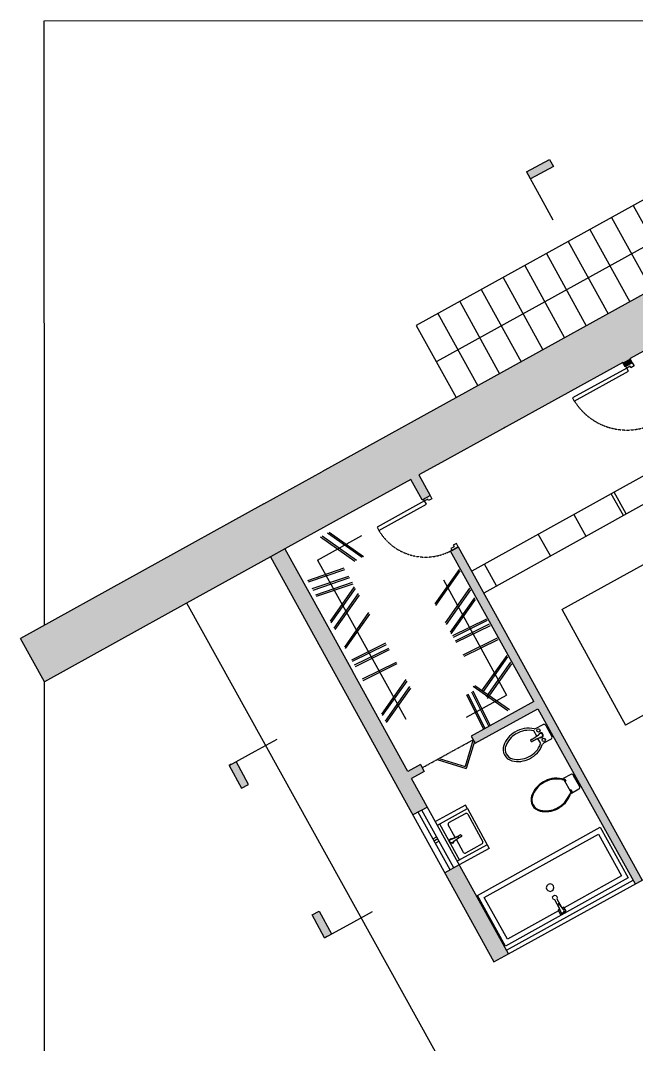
# Model space of a CAD drawing. Header units: millimetres. Extents: x 3565 to 7094, y -499 to 4123.
# Drawn here: x 3565 to 4312, y 2831 to 4071 of the extents above; entities that cross this region are included whole.
import ezdxf

# ---------------------------------------------------------------- set-up
doc = ezdxf.new("R2010")
doc.units = ezdxf.units.MM
doc.linetypes.add('ACAD_ISO02W100', pattern=[15, 12, -3])
doc.linetypes.add('HIDDEN', pattern=[0.375, 0.25, -0.125])
for name, color, linetype in [('A-DOOR-FULL', 3, 'Continuous'), ('A-FLOOR-STRS', 3, 'Continuous'), ('A-FURN', 9, 'Continuous'), ('A-GLAZ-FULL', 4, 'Continuous'), ('A-WALL-FULL-EXTR', 1, 'Continuous'), ('A-WALL-FULL-INTR', 2, 'Continuous'), ('campiture muri sezionati', 253, 'Continuous'), ('QUOTE', 5, 'Continuous'), ('TRATTEGGI SOTTILI', 253, 'Continuous')]:
    doc.layers.add(name, color=color, linetype=linetype)

msp = doc.modelspace()

# ---------------------------------------------------------------- hatches: boundary and pattern name
at = {"layer": 'campiture muri sezionati'}
h = msp.add_hatch(color=256, dxfattribs=at)
h.dxf.hatch_style = 1
h.paths.add_polyline_path([(4662.8, 3928.7), (4549.1, 3865.8), (3930.4, 3524.2), (3860.4, 3485.5), (3565.5, 3322.7), (3594.5, 3270.2), (3766.6, 3365.2), (3868.2, 3421.4), (3868.3, 3421.3), (3885.8, 3431), (3959.4, 3471.7), (4070.8, 3533.2), (4294.9, 3656.6), (4294.9, 3656.6), (4303.7, 3661.4), (4439.9, 3736.4), (4439.9, 3736.5), (4447.7, 3740.8), (4578.5, 3812.7), (4636.2, 3844.6), (4644.9, 3849.5), (4649.3, 3851.9), (4692.3, 3875.5)])
h = msp.add_hatch(color=256, dxfattribs=at)
h.dxf.hatch_style = 1
h.paths.add_polyline_path([(4303.7, 3661.4), (4294.9, 3656.6), (4297.6, 3651.8), (4297.7, 3651.6), (4298.6, 3652.1), (4298.6, 3652.1), (4306.4, 3656.4)])
h = msp.add_hatch(color=256, dxfattribs=at)
h.dxf.hatch_style = 1
h.paths.add_polyline_path([(4047.9, 3520.5), (4038.2, 3515.2), (4052.1, 3490.3), (4061.6, 3495.7)])
h = msp.add_hatch(color=256, dxfattribs=at)
h.dxf.hatch_style = 1
h.paths.add_polyline_path([(4095.7, 3433.7), (4086.4, 3428.5), (4187.3, 3246.5), (4111.4, 3204.5), (4116.3, 3195.9), (4192, 3237.6), (4309.8, 3025.5), (4318.5, 3030.3)])
h = msp.add_hatch(color=256, dxfattribs=at)
h.dxf.hatch_style = 1
h.paths.add_polyline_path([(3885.8, 3431), (3868.3, 3421.3), (4040.7, 3108.9), (4058.2, 3118.6), (4039.2, 3153.1), (4054.5, 3161.5), (4049.8, 3170), (4034.5, 3161.5), (3967.9, 3282.2), (3929.2, 3352.3)])
h = msp.add_hatch(color=256, dxfattribs=at)
h.dxf.hatch_style = 1
h.paths.add_polyline_path([(4096.9, 3048.6), (4079.4, 3038.9), (4138.9, 2931.2), (4156.4, 2940.8)])
at = {"layer": 'QUOTE'}
h = msp.add_hatch(color=256, dxfattribs=at)
h.dxf.hatch_style = 1
h.paths.add_polyline_path([(4183.1, 3878.9), (4179.9, 3884.8), (4178.4, 3887.4), (4206.2, 3902.5), (4210.8, 3894)])
h = msp.add_hatch(color=256, dxfattribs=at)
h.dxf.hatch_style = 1
h.paths.add_polyline_path([(3826.7, 3173.7), (3820.8, 3170.5), (3818.2, 3169), (3833.3, 3141.3), (3841.7, 3146)])
h = msp.add_hatch(color=256, dxfattribs=at)
h.dxf.hatch_style = 1
h.paths.add_polyline_path([(3942.3, 2965), (3936.5, 2961.8), (3933.8, 2960.4), (3918.8, 2988.1), (3927.2, 2992.7)])

# ---------------------------------------------------------------- linework, layer by layer
at = {"layer": 'A-DOOR-FULL', "linetype": 'ACAD_ISO02W100', "ltscale": 0.1}
msp.add_line((4051.8, 3166.1), (4113.9, 3200.2), dxfattribs=at)
at = {"layer": 'A-DOOR-FULL'}
for p, q in [((4113.9, 3200.2), (4103.9, 3167.8)), ((4115.2, 3197.8), (4105.2, 3165.3))]:
    msp.add_line(p, q, dxfattribs=at)
for points in [[(4299.8, 3649.9), (4298.6, 3652.1), (4306.4, 3656.4), (4308.6, 3652.5), (4304.7, 3650.3), (4303.7, 3652.1), (4299.8, 3649.9)], [(4236.2, 3609.8), (4301.9, 3646), (4299.8, 3649.9), (4234.1, 3613.7), (4236.2, 3609.8)], [(4054.9, 3489.1), (4053.7, 3491.3), (4061.6, 3495.6), (4063.7, 3491.7), (4059.8, 3489.5), (4058.8, 3491.2), (4054.9, 3489.1)], [(3999.5, 3453.4), (4057, 3485.1), (4054.9, 3489.1), (3997.3, 3457.4), (3999.5, 3453.4)], [(4086.6, 3431.5), (4087.8, 3429.3), (4095.7, 3433.7), (4093.6, 3437.6), (4089.6, 3435.5), (4090.6, 3433.7), (4086.6, 3431.5)], [(4070, 3176.1), (4105.2, 3165.3)], [(4072.5, 3177.5), (4103.9, 3167.8)]]:
    msp.add_lwpolyline(points, dxfattribs=at)
at = {"layer": 'A-DOOR-FULL', "linetype": 'HIDDEN'}
for centre, radius, start, end in [((4299.8, 3649.9), 75, 212.2632, 299.7041), ((4056, 3486.6), 65.5, 210.3876, 299.1084)]:
    msp.add_arc(centre, radius, start, end, dxfattribs=at)
at = {"layer": 'A-FLOOR-STRS'}
for p, q in [((4571.3, 3992.3), (4044.8, 3701.6)), ((4307.5, 3846.6), (4355.8, 3759.1)), ((4281.2, 3832.1), (4329.5, 3744.6)), ((4254.9, 3817.6), (4303.3, 3730.1)), ((4228.7, 3803.1), (4277, 3715.6)), ((4202.4, 3788.6), (4250.7, 3701.1)), ((4176.1, 3774.1), (4224.5, 3686.6)), ((4149.9, 3759.6), (4198.2, 3672.1)), ((4123.6, 3745.1), (4171.9, 3657.6)), ((4097.4, 3730.6), (4145.7, 3643.1)), ((4071.1, 3716.1), (4119.4, 3628.6)), ((4044.8, 3701.6), (4093.3, 3614.2))]:
    msp.add_line(p, q, dxfattribs=at)
at = {"layer": 'A-FURN'}
for p, q in [((4358.5, 3540.8), (4112.1, 3404.1)), ((4126.9, 3378), (4373.1, 3514.6)), ((4220.9, 3357.9), (4404, 3458.6)), ((3925.2, 3417.3), (3979, 3447.2)), ((3930.7, 3446.7), (3972.5, 3417.3)), ((3937.3, 3450.3), (3979.1, 3420.9)), ((3939.2, 3451.5), (3981, 3422)), ((3928.9, 3445.6), (3970.6, 3416.2)), ((3925.2, 3417.3), (4032, 3224.9)), ((3913.3, 3392.9), (3957.6, 3408)), ((3914.3, 3391.2), (3958.5, 3406.3)), ((3918.8, 3383.1), (3963.1, 3398.2)), ((3919.8, 3381.3), (3964.2, 3396.5)), ((4067.6, 3364.4), (4097, 3406.2)), ((4068.7, 3362.5), (4098.1, 3404.3)), ((3923.1, 3375.5), (3967.5, 3390.6)), ((3924, 3373.7), (3968.3, 3388.8)), ((3940.8, 3343.5), (3970.2, 3385.2)), ((4077.7, 3393.6), (4154.1, 3254.2)), ((3941.9, 3341.6), (3971.3, 3383.3)), ((3945.4, 3335.2), (3974.8, 3376.9)), ((3946.5, 3333.3), (3975.9, 3375)), ((4080.3, 3341.6), (4109.7, 3383.4)), ((4081.3, 3339.7), (4110.7, 3381.5)), ((4086.2, 3330.1), (4115.6, 3371.9)), ((4087.2, 3328.2), (4116.6, 3370)), ((3958.1, 3312.3), (3987.5, 3354.1)), ((3959.1, 3310.4), (3988.5, 3352.2)), ((4221.2, 3358.1), (4298.3, 3217.9)), ((4088.9, 3326.1), (4130.2, 3346.4)), ((4089.8, 3324.4), (4131.1, 3344.7)), ((4092.3, 3319.9), (4133.6, 3340.3)), ((4093.3, 3318.2), (4134.6, 3338.5)), ((4101.7, 3302.9), (4143, 3323.3)), ((3966.7, 3296.8), (4008, 3317.2)), ((3967.6, 3295.1), (4008.9, 3315.5)), ((3970.1, 3290.6), (4011.4, 3311)), ((4102.7, 3301.2), (4144, 3321.5)), ((4481.1, 3318.5), (4298, 3217.8)), ((3971.1, 3288.9), (4012.4, 3309.3)), ((4125.2, 3260.4), (4154.7, 3302.2)), ((4126.3, 3258.6), (4155.8, 3300.3)), ((3979.6, 3273.6), (4020.8, 3294)), ((3980.5, 3271.9), (4021.8, 3292.3)), ((4129.9, 3251.9), (4159.4, 3293.8)), ((4131, 3250.1), (4160.5, 3291.8)), ((4003, 3231.1), (4032.5, 3273)), ((4004.1, 3229.3), (4033.6, 3271.1)), ((4007.7, 3222.6), (4037.2, 3264.5)), ((4008.9, 3220.8), (4038.3, 3262.6)), ((4113.9, 3264.8), (4155.7, 3235.4)), ((4115.8, 3265.9), (4157.6, 3236.5)), ((4105.5, 3254.8), (4125.9, 3213.5)), ((4105.8, 3227.4), (4154.1, 3254.2)), ((4107.3, 3255.7), (4127.6, 3214.5)), ((4111.7, 3258.2), (4132.1, 3216.9)), ((4113.4, 3259.2), (4133.8, 3217.9)), ((4189.4, 3213.5), (4198.5, 3218.4)), ((4201.7, 3217.5), (4209, 3203.9)), ((4208, 3200.7), (4199, 3195.8)), ((4231.9, 3158.1), (4222.9, 3153)), ((4222.9, 3153), (4232.7, 3135.4)), ((4223.3, 3152.1), (4224.7, 3152.9)), ((4223.3, 3152.1), (4224.8, 3149.5)), ((4224.7, 3152.9), (4226.1, 3150.3)), ((4224.8, 3149.5), (4226.1, 3150.3)), ((4235.4, 3156.6), (4235.1, 3157.1)), ((4242.3, 3144.2), (4235.4, 3156.6)), ((4230.7, 3138.9), (4232, 3139.7)), ((4232, 3139.7), (4233.5, 3137)), ((4232.2, 3136.3), (4233.5, 3137)), ((4232.7, 3135.4), (4241.7, 3140.5)), ((4242.6, 3143.7), (4242.3, 3144.2)), ((4070.4, 3096.7), (4106.8, 3116.7)), ((4106.8, 3116.7), (4130.7, 3072.8)), ((4084.4, 3099.7), (4104.5, 3110.8)), ((4107.2, 3110), (4125.4, 3076.6)), ((4072.9, 3098.1), (4097, 3054.2)), ((4092.1, 3081.6), (4083.6, 3097)), ((4101.9, 3063.7), (4093.4, 3079.2)), ((4124.6, 3073.9), (4104.6, 3062.9)), ((4130.7, 3072.8), (4094.5, 3052.9)), ((4204.7, 3024.9), (4203, 3023.3)), ((4206.9, 3025.5), (4204.7, 3024.9)), ((4209.2, 3024.9), (4206.9, 3025.5)), ((4210.8, 3023.1), (4209.2, 3024.9)), ((4203, 3023.3), (4202.3, 3021)), ((4202.3, 3021), (4202.9, 3018.7)), ((4202.9, 3018.7), (4204.4, 3017.2)), ((4205.7, 3016.7), (4204.4, 3017.2)), ((4205.7, 3016.7), (4206.9, 3016.4)), ((4206.9, 3016.4), (4209, 3017)), ((4209, 3017), (4210.7, 3018.6)), ((4210.7, 3018.6), (4211.4, 3020.9)), ((4211.4, 3020.9), (4210.8, 3023.1)), ((4210.8, 3011.2), (4212.4, 3011.9)), ((4212.4, 3011.9), (4214, 3011.5)), ((4209.9, 3009.9), (4210.8, 3011.2)), ((4210, 3008.2), (4209.9, 3009.9)), ((4211, 3006.9), (4210, 3008.2)), ((4212.5, 3006.3), (4211, 3006.9)), ((4218.3, 2995.9), (4212.5, 3006.3)), ((4214, 3011.5), (4215.2, 3010.2)), ((4215.4, 3008.6), (4215, 3007.7)), ((4215, 3007.7), (4220.7, 2997.3)), ((4215.2, 3010.2), (4215.4, 3008.6)), ((4218.7, 2994.9), (4216.5, 2993.7)), ((4216.5, 2993.7), (4219.3, 2988.7)), ((4226.3, 2992.5), (4219.3, 2988.7)), ((4223.5, 2997.6), (4221.4, 2996.4)), ((4226.3, 2992.5), (4223.5, 2997.6))]:
    msp.add_line(p, q, dxfattribs=at)
at = {"layer": 'A-FURN', "ltscale": 0.1}
for p, q in [((4190.7, 3204.3), (4187.2, 3210.8)), ((4195.5, 3195.4), (4192.1, 3201.7)), ((4193.8, 3206.7), (4193.3, 3206.1)), ((4094.8, 3115.8), (4068, 3101)), ((4104.4, 3121), (4094.8, 3115.8)), ((4106.8, 3116.6), (4104.4, 3121)), ((4089.4, 3076.3), (4089.9, 3076.9)), ((4133, 3068.4), (4096.9, 3048.6)), ((4130.6, 3072.8), (4133, 3068.4))]:
    msp.add_line(p, q, dxfattribs=at)
at = {"layer": 'A-FURN', "ltscale": 4}
for p, q in [((4183.6, 3199.7), (4183.6, 3199.8)), ((4183.6, 3199.8), (4183.7, 3199.8)), ((4183.6, 3199.7), (4183.6, 3199.7)), ((4183.7, 3199.8), (4183.8, 3199.9)), ((4183.7, 3199.8), (4183.7, 3199.8)), ((4183.7, 3199.8), (4183.7, 3199.8)), ((4183.7, 3199.8), (4183.7, 3199.8)), ((4183.8, 3199.9), (4183.8, 3200)), ((4183.8, 3200), (4183.9, 3200)), ((4183.8, 3199.9), (4183.8, 3199.9)), ((4183.8, 3199.9), (4183.8, 3199.9)), ((4183.8, 3199.9), (4183.8, 3199.9)), ((4183.9, 3200), (4184, 3200.1)), ((4183.9, 3200), (4183.9, 3200)), ((4183.9, 3200), (4183.9, 3200)), ((4183.9, 3200), (4183.9, 3200)), ((4184, 3200.1), (4184, 3200.1)), ((4184, 3200.1), (4184, 3200.1)), ((4184, 3200.1), (4184, 3200.1)), ((4184, 3200.1), (4184.1, 3200.1)), ((4184.1, 3200.1), (4184.1, 3200.2)), ((4184.1, 3200.2), (4184.2, 3200.2)), ((4184.2, 3200.2), (4184.3, 3200.3)), ((4184.2, 3200.2), (4184.2, 3200.2)), ((4184.3, 3200.3), (4184.3, 3200.3)), ((4184.3, 3200.3), (4184.3, 3200.3)), ((4184.3, 3200.3), (4184.4, 3200.3)), ((4184.4, 3200.3), (4184.4, 3200.4)), ((4184.4, 3200.4), (4184.5, 3200.4)), ((4184.5, 3200.4), (4184.5, 3200.4)), ((4184.5, 3200.4), (4184.6, 3200.4)), ((4184.5, 3198.1), (4184.5, 3198.1)), ((4184.5, 3198.1), (4184.6, 3198.1)), ((4184.6, 3200.4), (4184.6, 3200.5)), ((4184.6, 3200.5), (4184.7, 3200.5)), ((4184.6, 3198.1), (4184.6, 3198.1)), ((4184.6, 3198.1), (4184.6, 3198.1)), ((4184.6, 3198.1), (4184.7, 3198.1)), ((4184.7, 3200.5), (4184.8, 3200.6)), ((4184.7, 3200.5), (4184.7, 3200.5)), ((4184.7, 3198.1), (4184.7, 3198.1)), ((4184.7, 3198.1), (4184.7, 3198.1)), ((4184.7, 3198.1), (4184.8, 3198.1)), ((4184.8, 3200.6), (4184.8, 3200.6)), ((4184.8, 3200.6), (4184.9, 3200.6)), ((4184.8, 3198.1), (4184.8, 3198.2)), ((4184.8, 3198.2), (4184.9, 3198.2)), ((4184.8, 3198.1), (4184.8, 3198.1)), ((4184.9, 3200.6), (4185, 3200.7)), ((4184.9, 3200.6), (4184.9, 3200.6)), ((4184.9, 3198.2), (4184.9, 3198.2)), ((4184.9, 3198.2), (4184.9, 3198.2)), ((4184.9, 3198.2), (4185, 3198.2)), ((4185, 3200.7), (4185, 3200.7)), ((4185, 3200.7), (4185.1, 3200.7)), ((4185, 3198.2), (4185, 3198.2)), ((4185, 3198.2), (4185, 3198.2)), ((4185, 3198.2), (4185, 3198.2)), ((4185, 3198.2), (4185.1, 3198.2)), ((4185.1, 3200.7), (4185.2, 3200.8)), ((4185.1, 3198.2), (4185.1, 3198.3)), ((4185.1, 3198.3), (4185.2, 3198.3)), ((4185.1, 3198.2), (4185.1, 3198.2)), ((4185.2, 3200.8), (4185.3, 3200.8)), ((4185.2, 3198.3), (4185.2, 3198.3)), ((4185.2, 3198.3), (4185.3, 3198.3)), ((4185.3, 3200.8), (4185.3, 3200.9)), ((4185.3, 3200.9), (4185.4, 3200.9)), ((4185.3, 3198.3), (4185.4, 3198.4)), ((4185.3, 3198.3), (4185.3, 3198.3)), ((4185.4, 3200.9), (4185.5, 3201)), ((4185.4, 3198.4), (4185.4, 3198.4)), ((4185.4, 3198.4), (4185.5, 3198.4)), ((4185.5, 3201), (4185.6, 3201)), ((4185.5, 3198.4), (4185.5, 3198.5)), ((4185.5, 3198.5), (4185.6, 3198.5)), ((4185.6, 3201), (4185.7, 3201.1)), ((4185.6, 3201), (4185.6, 3201)), ((4185.6, 3198.5), (4185.6, 3198.5)), ((4185.6, 3198.5), (4185.7, 3198.5)), ((4185.7, 3201.1), (4185.8, 3201.1)), ((4185.7, 3198.5), (4185.7, 3198.6)), ((4185.7, 3198.6), (4185.8, 3198.6)), ((4185.8, 3201.1), (4185.9, 3201.2)), ((4185.8, 3198.6), (4185.9, 3198.7)), ((4185.8, 3198.6), (4185.8, 3198.6)), ((4185.9, 3201.2), (4186, 3201.2)), ((4185.9, 3198.7), (4185.9, 3198.7)), ((4185.9, 3198.7), (4186, 3198.7)), ((4186, 3201.2), (4186, 3201.3)), ((4186, 3201.3), (4186.1, 3201.3)), ((4186, 3198.7), (4186, 3198.8)), ((4186, 3198.8), (4186.1, 3198.8)), ((4186, 3198.7), (4186, 3198.7)), ((4186.1, 3201.3), (4186.2, 3201.4)), ((4186.1, 3198.8), (4186.2, 3198.8)), ((4186.2, 3201.4), (4186.3, 3201.4)), ((4186.2, 3198.8), (4186.3, 3198.9)), ((4186.3, 3201.4), (4186.4, 3201.5)), ((4186.3, 3198.9), (4186.4, 3198.9)), ((4186.4, 3201.5), (4186.5, 3201.6)), ((4186.4, 3201.5), (4186.4, 3201.5)), ((4186.4, 3198.9), (4186.4, 3199)), ((4186.4, 3199), (4186.5, 3199)), ((4186.5, 3201.6), (4186.6, 3201.6)), ((4186.5, 3199), (4186.6, 3199.1)), ((4186.6, 3201.6), (4186.8, 3201.7)), ((4186.6, 3199.1), (4186.7, 3199.1)), ((4186.7, 3199.1), (4186.8, 3199.2)), ((4186.8, 3201.7), (4187.1, 3201.9)), ((4186.8, 3199.2), (4186.9, 3199.2)), ((4186.9, 3199.2), (4187, 3199.3)), ((4187, 3199.3), (4187.1, 3199.3)), ((4187.1, 3201.9), (4187.3, 3202)), ((4187.1, 3199.3), (4187.1, 3199.4)), ((4187.1, 3199.4), (4187.2, 3199.4)), ((4187.2, 3199.4), (4187.3, 3199.5)), ((4187.3, 3202), (4187.5, 3202.2)), ((4187.3, 3199.5), (4187.4, 3199.5)), ((4187.4, 3199.5), (4187.5, 3199.6)), ((4187.5, 3202.2), (4187.8, 3202.3)), ((4187.5, 3199.6), (4187.6, 3199.6)), ((4187.6, 3199.6), (4187.7, 3199.7)), ((4187.7, 3199.7), (4187.8, 3199.7)), ((4187.8, 3202.3), (4188, 3202.5)), ((4187.8, 3199.7), (4188.1, 3199.9)), ((4187.8, 3199.7), (4187.8, 3199.7)), ((4188, 3202.5), (4188.2, 3202.6)), ((4188.1, 3199.9), (4188.3, 3200)), ((4188.2, 3202.6), (4188.4, 3202.8)), ((4188.3, 3200), (4188.6, 3200.1)), ((4188.4, 3202.8), (4188.7, 3202.9)), ((4188.6, 3200.1), (4188.9, 3200.3)), ((4188.7, 3202.9), (4188.9, 3203.1)), ((4188.9, 3203.1), (4189.1, 3203.3)), ((4188.9, 3200.3), (4189.1, 3200.4)), ((4189.1, 3203.3), (4189.4, 3203.4)), ((4189.1, 3200.4), (4189.4, 3200.5)), ((4189.4, 3203.4), (4189.6, 3203.6)), ((4189.4, 3200.5), (4189.6, 3200.6)), ((4189.6, 3203.6), (4189.8, 3203.7)), ((4189.6, 3200.6), (4189.9, 3200.7)), ((4189.8, 3203.7), (4190, 3203.9)), ((4189.9, 3200.7), (4190.1, 3200.9)), ((4190, 3203.9), (4190.3, 3204.1)), ((4190.1, 3200.9), (4190.4, 3201)), ((4190.3, 3204.1), (4190.5, 3204.2)), ((4190.4, 3201), (4190.7, 3201.1)), ((4190.5, 3204.2), (4190.7, 3204.4)), ((4190.7, 3204.4), (4190.9, 3204.5)), ((4190.7, 3201.1), (4190.9, 3201.2)), ((4190.9, 3204.5), (4191.2, 3204.7)), ((4190.9, 3201.2), (4191.2, 3201.3)), ((4191.2, 3204.7), (4191.3, 3204.8)), ((4191.2, 3204.7), (4191.2, 3204.7)), ((4191.2, 3201.3), (4191.4, 3201.4)), ((4191.3, 3204.8), (4191.3, 3204.8)), ((4191.3, 3204.8), (4191.4, 3204.8)), ((4191.4, 3204.8), (4191.4, 3204.9)), ((4191.4, 3204.9), (4191.5, 3204.9)), ((4191.4, 3201.4), (4191.7, 3201.6)), ((4191.5, 3204.9), (4191.6, 3205)), ((4191.6, 3205), (4191.6, 3205)), ((4191.6, 3205), (4191.7, 3205)), ((4191.7, 3205), (4191.7, 3205.1)), ((4191.7, 3205.1), (4191.8, 3205.1)), ((4191.7, 3201.6), (4192, 3201.7)), ((4191.8, 3205.1), (4191.8, 3205.2)), ((4191.8, 3205.2), (4191.9, 3205.2)), ((4191.9, 3205.2), (4192, 3205.3)), ((4191.9, 3205.2), (4191.9, 3205.2)), ((4192, 3205.3), (4192.1, 3205.4)), ((4192, 3205.3), (4192, 3205.3)), ((4192, 3201.7), (4192.2, 3201.8)), ((4192.1, 3205.4), (4192.2, 3205.4)), ((4192.2, 3205.4), (4192.3, 3205.5)), ((4192.2, 3205.4), (4192.2, 3205.4)), ((4192.2, 3201.8), (4192.5, 3201.9)), ((4192.3, 3205.5), (4192.3, 3205.5)), ((4192.3, 3205.5), (4192.4, 3205.5)), ((4192.4, 3205.5), (4192.4, 3205.6)), ((4192.4, 3205.6), (4192.5, 3205.6)), ((4192.5, 3205.6), (4192.6, 3205.6)), ((4192.5, 3201.9), (4192.7, 3202)), ((4192.6, 3205.6), (4192.6, 3205.7)), ((4192.6, 3205.7), (4192.7, 3205.7)), ((4192.7, 3205.7), (4192.8, 3205.8)), ((4192.7, 3205.7), (4192.7, 3205.7)), ((4192.7, 3202), (4193, 3202.1)), ((4192.8, 3205.8), (4192.9, 3205.8)), ((4192.9, 3205.8), (4192.9, 3205.9)), ((4192.9, 3205.9), (4193, 3205.9)), ((4193, 3205.9), (4193.1, 3206)), ((4193, 3205.9), (4193, 3205.9)), ((4193, 3202.1), (4193.8, 3202.5)), ((4193.1, 3206), (4193.1, 3206)), ((4193.1, 3206), (4193.2, 3206)), ((4193.2, 3206), (4193.3, 3206.1)), ((4193.8, 3202.5), (4193.9, 3202.5)), ((4193.9, 3202.5), (4194, 3202.6)), ((4194, 3202.6), (4194.1, 3202.6)), ((4194.1, 3202.6), (4194.2, 3202.7)), ((4194.1, 3202.6), (4194.1, 3202.6)), ((4194.2, 3202.7), (4194.2, 3202.7)), ((4194.2, 3202.7), (4194.3, 3202.7)), ((4194.3, 3202.7), (4194.4, 3202.8)), ((4194.4, 3202.8), (4194.4, 3202.8)), ((4194.4, 3202.8), (4194.5, 3202.8)), ((4194.5, 3202.8), (4194.5, 3202.9)), ((4194.5, 3202.9), (4194.6, 3202.9)), ((4194.6, 3202.9), (4194.7, 3203)), ((4194.6, 3202.9), (4194.6, 3202.9)), ((4194.7, 3203), (4194.8, 3203)), ((4194.8, 3203), (4194.8, 3203)), ((4194.8, 3203), (4194.9, 3203)), ((4194.9, 3203), (4195, 3203.1)), ((4195, 3203.1), (4195, 3203.1)), ((4195, 3203.1), (4195.1, 3203.1)), ((4195.1, 3203.1), (4195.2, 3203.1)), ((4195.2, 3203.1), (4195.3, 3203.2)), ((4195.2, 3203.1), (4195.2, 3203.1)), ((4195.2, 3203.1), (4195.2, 3203.1)), ((4195.2, 3203.1), (4195.2, 3203.1)), ((4195.3, 3203.2), (4195.3, 3203.2)), ((4195.3, 3203.2), (4195.3, 3203.2)), ((4195.3, 3203.2), (4195.4, 3203.2)), ((4195.4, 3203.2), (4195.4, 3203.2)), ((4195.4, 3203.2), (4195.4, 3203.2)), ((4195.4, 3203.2), (4195.4, 3203.2)), ((4195.4, 3203.2), (4195.5, 3203.2)), ((4195.5, 3203.2), (4195.5, 3203.2)), ((4195.5, 3203.2), (4195.5, 3203.2)), ((4195.5, 3203.2), (4195.6, 3203.2)), ((4195.6, 3203.2), (4195.6, 3203.2)), ((4195.6, 3203.2), (4195.6, 3203.2)), ((4195.6, 3203.2), (4195.7, 3203.2)), ((4195.7, 3203.2), (4195.7, 3203.2)), ((4195.7, 3203.2), (4195.7, 3203.2)), ((4195.7, 3203.2), (4195.7, 3203.2)), ((4219.2, 2993.6), (4216.4, 3000.7)), ((4217.6, 3001.3), (4222.5, 2995)), ((4222.5, 2995), (4222.5, 2995)), ((4222.5, 2995), (4222.5, 2995)), ((4222.5, 2995), (4222.6, 2994.9)), ((4222.6, 2994.9), (4222.6, 2994.9)), ((4222.6, 2994.9), (4222.6, 2994.9)), ((4222.6, 2994.9), (4222.6, 2994.9)), ((4222.6, 2994.9), (4222.6, 2994.9)), ((4222.6, 2994.9), (4222.7, 2994.8)), ((4222.7, 2994.8), (4222.8, 2994.8))]:
    msp.add_line(p, q, dxfattribs=at)
at = {"layer": 'A-FURN'}
for points in [[(4295.6, 3471.5), (4281, 3497.7)], [(4299.1, 3473.4), (4284.5, 3499.7)], [(4235.6, 3472.5), (4250.1, 3446.3)], [(4207.2, 3422.5), (4192.6, 3448.7)], [(4141.9, 3386.3), (4127.3, 3412.5)], [(4301.6, 3032.9), (4152.9, 2950.4), (4119, 3011.6), (4267.6, 3094.1), (4301.6, 3032.9)], [(4217, 2992.8), (4155.3, 2958.6), (4127.1, 3009.3), (4265.3, 3085.9), (4293.4, 3035.2), (4224, 2996.7)], [(4217, 2992.8), (4155.3, 2958.6)], [(4224.9, 2997.2), (4224, 2996.7)]]:
    msp.add_lwpolyline(points, dxfattribs=at)
at = {"layer": 'A-FURN', "ltscale": 4}
for points in [[(4090.4, 3077.2, -0.243737), (4088.9, 3075, -1), (4086.1, 3080.1, -0.244286), (4088.8, 3080.2)], [(4089.4, 3076.3, -0.121688), (4088.6, 3075.6, -1), (4086.4, 3079.5, -0.123107), (4087.5, 3079.8)], [(4099.7, 3083.2), (4099.6, 3083.1), (4099.6, 3083.1), (4099.6, 3083.1), (4099.6, 3083.1), (4099.5, 3083), (4099.5, 3083), (4099.5, 3083), (4099.5, 3083), (4099.4, 3083), (4099.4, 3082.9), (4099.4, 3082.9), (4099.4, 3082.9), (4099.3, 3082.9), (4099.3, 3082.9), (4099.3, 3082.8), (4099.3, 3082.8), (4099.2, 3082.8), (4099.2, 3082.8), (4099.2, 3082.8), (4099.2, 3082.7), (4099.1, 3082.7), (4099.1, 3082.7), (4099, 3082.6), (4099, 3082.6), (4098.9, 3082.6), (4098.9, 3082.6), (4098.8, 3082.5), (4098.8, 3082.5), (4098.7, 3082.5), (4098.7, 3082.5), (4098.6, 3082.4), (4098.6, 3082.4), (4098.5, 3082.4), (4098.5, 3082.4), (4098.4, 3082.3), (4098.4, 3082.3), (4098.4, 3082.3), (4098.3, 3082.3), (4098.3, 3082.2), (4098.2, 3082.2), (4098.1, 3082.2), (4098.1, 3082.1), (4098, 3082.1), (4097.9, 3082), (4097.8, 3082), (4097.7, 3081.9), (4097.7, 3081.9), (4097.6, 3081.8), (4097.5, 3081.8), (4097.4, 3081.8), (4097.3, 3081.7), (4097.3, 3081.7), (4097.2, 3081.6), (4097.1, 3081.6), (4097, 3081.5), (4097, 3081.5), (4096.9, 3081.4), (4096.8, 3081.4), (4096.7, 3081.4), (4096.6, 3081.3), (4096.4, 3081.2), (4096.2, 3081), (4095.9, 3080.9), (4095.7, 3080.7), (4095.5, 3080.6), (4095.2, 3080.4), (4095, 3080.3), (4094.8, 3080.1), (4094.5, 3080), (4094.3, 3079.8), (4094.1, 3079.7), (4093.8, 3079.5), (4093.6, 3079.4), (4093.4, 3079.2), (4093.2, 3079.1), (4092.9, 3078.9), (4092.7, 3078.7), (4092.5, 3078.6), (4092.2, 3078.4), (4092, 3078.3), (4092, 3078.2), (4091.9, 3078.2), (4091.8, 3078.2), (4091.8, 3078.1), (4091.7, 3078.1), (4091.7, 3078), (4091.6, 3078), (4091.6, 3078), (4091.5, 3077.9), (4091.5, 3077.9), (4091.4, 3077.8), (4091.4, 3077.8), (4091.3, 3077.8), (4091.2, 3077.7), (4091.2, 3077.7), (4091.1, 3077.6), (4091.1, 3077.6), (4091, 3077.6), (4091, 3077.5), (4090.9, 3077.5), (4090.8, 3077.5), (4090.8, 3077.4), (4090.7, 3077.4), (4090.7, 3077.4), (4090.6, 3077.3), (4090.6, 3077.3), (4090.5, 3077.3), (4090.4, 3077.2), (4090.4, 3077.2), (4090.3, 3077.2), (4090.3, 3077.1), (4090.2, 3077.1), (4090.1, 3077.1), (4090.1, 3077), (4090, 3077), (4090, 3076.9), (4089.9, 3076.9), (4096, 3081.5, 0.75814), (4095.3, 3082.6), (4088.1, 3079.9), (4088, 3079.9), (4088, 3079.9), (4088, 3079.9), (4088, 3079.9), (4087.9, 3079.9), (4087.9, 3079.9), (4087.9, 3079.8), (4087.8, 3079.8), (4087.8, 3079.8), (4087.8, 3079.8), (4087.8, 3079.8), (4087.7, 3079.8), (4087.7, 3079.8), (4087.7, 3079.8), (4087.6, 3079.8), (4087.6, 3079.8), (4087.6, 3079.8), (4087.6, 3079.8), (4087.5, 3079.8), (4087.5, 3079.8), (4087.5, 3079.8)], [(4097.5, 3084.3, -0.150311), (4098, 3084.8, -1), (4099.3, 3082.6, -0.145063), (4098.6, 3082.4)], [(4219.3, 2992.8, 0.121688), (4219.6, 2991.8, 1), (4223.5, 2994, 0.123107), (4222.8, 2994.8)]]:
    msp.add_lwpolyline(points, format="xyb", dxfattribs=at)
for points in [[(4098.7, 3084.8), (4098.7, 3084.8), (4098.7, 3084.8), (4098.7, 3084.8), (4098.6, 3084.8), (4098.6, 3084.8), (4098.6, 3084.8), (4098.5, 3084.8), (4098.5, 3084.7), (4098.5, 3084.7), (4098.4, 3084.7), (4098.4, 3084.7), (4098.4, 3084.7), (4098.3, 3084.7), (4098.3, 3084.7), (4098.3, 3084.7), (4098.2, 3084.7), (4098.2, 3084.7), (4098.2, 3084.7), (4098.2, 3084.6), (4098.1, 3084.6), (4098.1, 3084.6), (4098, 3084.6), (4098, 3084.6), (4097.9, 3084.5), (4097.9, 3084.5), (4097.8, 3084.5), (4097.8, 3084.5), (4097.7, 3084.4), (4097.7, 3084.4), (4097.6, 3084.4), (4097.6, 3084.4), (4097.5, 3084.3), (4097.5, 3084.3), (4097.4, 3084.3), (4097.4, 3084.2), (4097.4, 3084.2), (4097.3, 3084.2), (4097.3, 3084.2), (4097.2, 3084.1), (4097.2, 3084.1), (4097.1, 3084.1), (4097, 3084), (4096.9, 3084), (4096.8, 3083.9), (4096.7, 3083.9), (4096.6, 3083.8), (4096.5, 3083.8), (4096.5, 3083.7), (4096.4, 3083.7), (4096.3, 3083.6), (4096.2, 3083.6), (4096.1, 3083.5), (4096, 3083.5), (4095.9, 3083.5), (4095.8, 3083.4), (4095.8, 3083.4), (4095.7, 3083.3), (4095.6, 3083.3), (4095.5, 3083.2), (4095.4, 3083.2), (4095.1, 3083), (4094.9, 3082.9), (4094.6, 3082.8), (4094.4, 3082.7), (4094.1, 3082.6), (4093.9, 3082.4), (4093.6, 3082.3), (4093.4, 3082.2), (4093.1, 3082.1), (4092.8, 3082), (4092.6, 3081.9), (4092.3, 3081.7), (4092.1, 3081.6), (4091.8, 3081.5), (4091.5, 3081.4), (4091.3, 3081.3), (4091, 3081.2), (4090.7, 3081.1), (4090.5, 3081), (4090.2, 3080.9), (4089.4, 3080.5), (4089.3, 3080.5), (4089.2, 3080.4), (4089.2, 3080.4), (4089.1, 3080.4), (4089, 3080.3), (4089, 3080.3), (4088.9, 3080.3), (4088.9, 3080.2), (4088.8, 3080.2), (4088.7, 3080.2), (4088.7, 3080.1), (4088.6, 3080.1), (4088.6, 3080.1), (4088.5, 3080.1), (4088.4, 3080), (4088.4, 3080), (4088.3, 3080), (4088.2, 3079.9), (4088.2, 3079.9), (4088.1, 3079.9)], [(4219.3, 2992.8), (4219.3, 2992.8), (4219.3, 2992.9), (4219.3, 2992.9), (4219.3, 2992.9), (4219.3, 2993), (4219.3, 2993), (4219.3, 2993), (4219.3, 2993.1), (4219.3, 2993.1), (4219.3, 2993.1), (4219.3, 2993.1), (4219.3, 2993.2), (4219.3, 2993.2), (4219.3, 2993.2), (4219.2, 2993.3), (4219.2, 2993.3), (4219.2, 2993.3), (4219.2, 2993.4), (4219.2, 2993.4), (4219.2, 2993.4), (4219.2, 2993.5), (4219.2, 2993.6), (4219.2, 2993.6)]]:
    msp.add_lwpolyline(points, dxfattribs=at)
at = {"layer": 'A-FURN', "ltscale": 0.1}
for centre in [(4192.7, 3211.3), (4199.2, 3199.9)]:
    msp.add_circle(centre, 2, dxfattribs=at)
at = {"layer": 'A-FURN'}
for centre, radius, start, end in [((4180.7, 3183), 31, 77.0114, 121.9822), ((4180.7, 3183), 28.5, 77.0114, 121.9822), ((4188.2, 3215.6), 2.37, 257.0114, 298.4296), ((4199.6, 3216.3), 2.37, 28.4296, 118.4296), ((4179.2, 3183), 30.2, 119.5144, 160.6042), ((4179.2, 3183), 27.7, 119.5144, 160.6042), ((4206.9, 3202.8), 2.37, 298.4296, 28.4296), ((4164.1, 3188.4), 14.2, 160.6042, 256.255), ((4164.1, 3188.4), 11.7, 160.6042, 256.255), ((4168.7, 3205.2), 28.5, 294.877, 339.8478), ((4168.7, 3205.2), 31, 294.877, 339.8478), ((4200.1, 3193.7), 2.37, 118.4296, 159.8478), ((4167.9, 3203.9), 30.2, 256.255, 297.3447), ((4167.9, 3203.9), 27.7, 256.255, 297.3447), ((4213.1, 3122.4), 30.2, 120.2745, 161.3643), ((4214.6, 3122.5), 31, 77.7715, 122.7423), ((4214.6, 3122.5), 30, 77.7715, 122.7423), ((4221.7, 3155.1), 3.37, 257.7715, 299.1897), ((4221.7, 3155.1), 2.37, 257.7715, 299.1897), ((4233, 3156), 2.37, 29.1897, 119.1897), ((4213.1, 3122.4), 29.2, 120.2745, 161.3643), ((4233.8, 3133.4), 3.37, 119.1897, 160.6079), ((4240.5, 3142.6), 2.37, 299.1897, 29.1897), ((4197.9, 3127.6), 14.2, 161.3643, 257.0151), ((4197.9, 3127.6), 13.2, 161.3643, 257.0151), ((4202.3, 3144.5), 30, 295.6371, 340.6079), ((4202.3, 3144.5), 31, 295.6371, 340.6079), ((4233.8, 3133.4), 2.37, 119.1897, 160.6079), ((4105.5, 3109), 2, 28.8019, 118.8019), ((4201.5, 3143.2), 30.2, 257.0151, 298.1048), ((4201.5, 3143.2), 29.2, 257.0151, 298.1048), ((4085.3, 3098), 2, 118.8019, 208.8019), ((4123.6, 3075.7), 2, 298.5385, 28.5385), ((4103.6, 3064.7), 2, 209.1791, 299.1791)]:
    msp.add_arc(centre, radius, start, end, dxfattribs=at)
at = {"layer": 'A-FURN', "ltscale": 4}
for centre, radius, start, end in [((4184.6, 3199.2), 1.31, 119.47, 299.47), ((4184.6, 3199.2), 1.31, 86.4544, 119.47), ((4184.6, 3199.2), 1.31, 299.47, 333.6628), ((4195.7, 3205.4), 2.94, 119.47, 174.262), ((4195.7, 3205.5), 2.24, 119.47, 147.2225), ((4195.7, 3205.4), 2.94, 299.47, 119.47), ((4195.7, 3205.4), 2.94, 244.5592, 299.47), ((4195.7, 3205.5), 2.24, 299.47, 119.47), ((4195.7, 3205.5), 2.24, 271.3972, 299.47), ((4217.1, 3000.9), 0.687, 44.777, 193.446)]:
    msp.add_arc(centre, radius, start, end, dxfattribs=at)
at = {"layer": 'A-GLAZ-FULL', "ltscale": 0.1}
for p, q in [((4156.4, 2940.8), (4565.1, 3166.5)), ((4058.3, 3118.6), (4040.8, 3109)), ((4086, 3042.5), (4047.3, 3112.6)), ((4090.4, 3045), (4051.7, 3115)), ((4069.6, 3082.6), (4065.2, 3080.2)), ((4071, 3080), (4066.7, 3077.6)), ((4072.5, 3077.4), (4068.1, 3074.9)), ((4096.9, 3048.6), (4079.4, 3038.9)), ((4154, 2945.2), (4307.3, 3030))]:
    msp.add_line(p, q, dxfattribs=at)
at = {"layer": 'A-WALL-FULL-EXTR'}
for p, q in [((3594.3, 4070.2), (4920, 4070.6)), ((3594.5, 3338.7), (3594.3, 4070.2)), ((4549.1, 3865.8), (3930.4, 3524.2)), ((4636.2, 3844.6), (4303.7, 3661.4)), ((4294.9, 3656.7), (4070.8, 3533.2)), ((4152, 3578), (4150.7, 3577.3)), ((4070.8, 3533.2), (4047.9, 3520.5)), ((4038.2, 3515.2), (3959.4, 3471.7)), ((3860.4, 3485.5), (3565.5, 3322.7)), ((3959.4, 3471.7), (3885.8, 3431)), ((3868.2, 3421.4), (3766.6, 3365.2)), ((3766.6, 3365.2), (3594.5, 3270.2)), ((3594.5, 3270.2), (3565.5, 3322.7)), ((3565.5, 3322.7), (3565.5, 3322.7)), ((3594.9, 2070.2), (3594.5, 3270.2))]:
    msp.add_line(p, q, dxfattribs=at)
at = {"layer": 'A-WALL-FULL-EXTR', "ltscale": 0.1}
for p, q in [((3860.4, 3485.5), (3930.4, 3524.2)), ((3868.2, 3421.4), (4138.9, 2931.2)), ((3885.8, 3431), (3929.2, 3352.3)), ((3929.2, 3352.3), (3967.9, 3282.2)), ((4034.5, 3161.5), (3967.9, 3282.2)), ((4156.4, 2940.8), (4039.2, 3153.1)), ((4138.9, 2931.2), (4156.4, 2940.8))]:
    msp.add_line(p, q, dxfattribs=at)
at = {"layer": 'A-WALL-FULL-INTR', "ltscale": 0.1}
for p, q in [((4297.6, 3651.8), (4294.9, 3656.6)), ((4306.4, 3656.4), (4303.7, 3661.4)), ((4047.9, 3520.5), (4061.6, 3495.7)), ((4095.7, 3433.7), (4318.5, 3030.3)), ((4187.3, 3246.5), (4111.4, 3204.5)), ((4116.3, 3195.9), (4192, 3237.6)), ((4192, 3237.6), (4309.7, 3025.6))]:
    msp.add_line(p, q, dxfattribs=at)
at = {"layer": 'A-WALL-FULL-INTR'}
for p, q in [((4052.1, 3490.3), (4038.2, 3515.2)), ((4052, 3490.3), (4061.6, 3495.7)), ((4187.3, 3246.5), (4086.4, 3428.5)), ((4111.4, 3204.5), (4116.3, 3195.9)), ((4049.8, 3170), (4034.5, 3161.5)), ((4054.5, 3161.5), (4039.2, 3153.1)), ((4049.8, 3170), (4054.5, 3161.5))]:
    msp.add_line(p, q, dxfattribs=at)
for points in [[(4306.4, 3656.4), (4297.7, 3651.6), (4297.6, 3651.8)], [(4095.7, 3433.7), (4086.4, 3428.5)], [(4095.7, 3433.7), (4086.4, 3428.5)]]:
    msp.add_lwpolyline(points, dxfattribs=at)
at = {"layer": 'campiture muri sezionati'}
msp.add_lwpolyline([(3885.8, 3431), (3868.3, 3421.3)], dxfattribs=at)
at = {"layer": 'QUOTE'}
for p, q in [((4070.3, 3658.4), (4596.9, 3948.9)), ((4178.4, 3887.4), (4195.7, 3855.8)), ((4195.7, 3855.8), (4210, 3829.4)), ((3849.8, 3186.3), (3876.2, 3200.6)), ((3818.2, 3169), (3849.8, 3186.3)), ((3820.8, 3170.5), (3818.2, 3169)), ((3965.5, 2977.6), (3991.8, 2992)), ((3933.8, 2960.4), (3965.5, 2977.6)), ((3936.5, 2961.8), (3933.8, 2960.4))]:
    msp.add_line(p, q, dxfattribs=at)
for points in [[(4178.4, 3887.4), (4206.2, 3902.5), (4210.8, 3894), (4183.1, 3878.9)], [(3818.2, 3169), (3833.3, 3141.3), (3841.7, 3146), (3826.7, 3173.7)], [(3933.8, 2960.4), (3918.8, 2988.1), (3927.2, 2992.7), (3942.3, 2965)]]:
    msp.add_lwpolyline(points, dxfattribs=at)
at = {"layer": 'TRATTEGGI SOTTILI', "ltscale": 0.1}
msp.add_lwpolyline([(3766.6, 3365.7), (4367, 2283.5)], dxfattribs=at)

doc.saveas('drawing.dxf')
